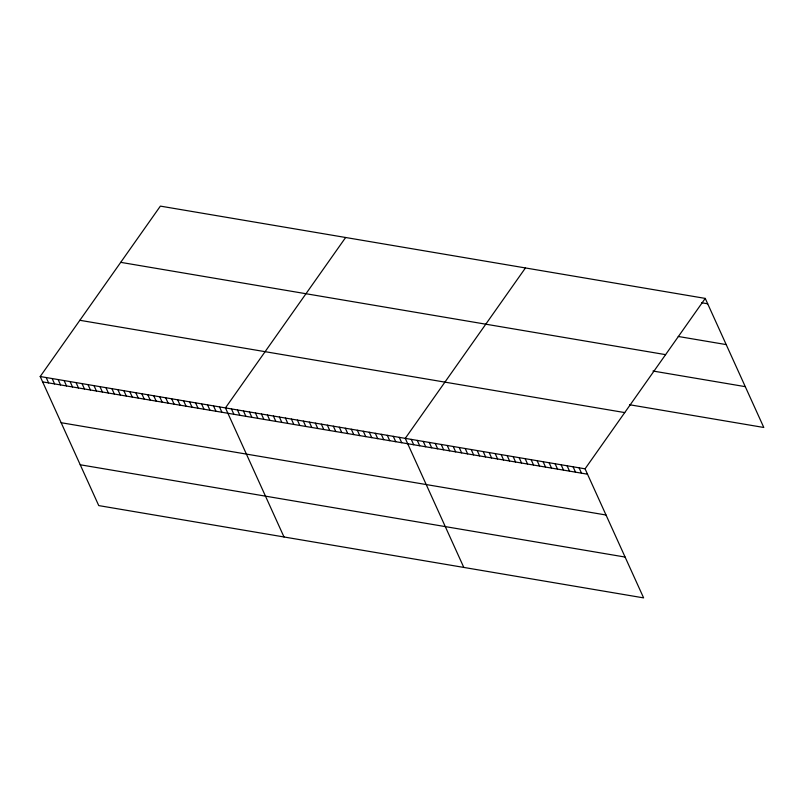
<?xml version="1.0" encoding="UTF-8"?>
<svg xmlns="http://www.w3.org/2000/svg" width="804" height="804" viewBox="0 0 804 804"><rect width="100%" height="100%" fill="white"/><g stroke="black" fill="none" stroke-linecap="round" stroke-linejoin="round"><path stroke-width="1.21" d="M40.2 376.523L585.071 468.822L643.622 597.885L98.751 505.595L40.2 376.523L160.378 206.115L705.249 298.405L763.8 427.477L629.542 404.734M345.64 237.492L225.452 407.899L284.003 536.971M525.444 267.953L405.266 438.361L463.807 567.433M585.071 468.822L705.249 298.405M701.691 302.766L707.691 303.781M678.254 336.474L726.203 344.594M120.721 262.345L665.591 354.644M652.979 371.026L745.288 386.654M79.857 320.293L624.728 412.583M42.632 381.89L587.503 474.189M61.154 422.713L606.025 515.012M80.229 464.772L625.1 557.061M579.081 467.807L581.513 473.174M573.081 466.792L575.523 472.159M567.091 465.777L569.523 471.144M561.102 464.762L563.534 470.129M555.102 463.747L557.534 469.114M549.112 462.732L551.544 468.099M543.112 461.707L545.554 467.084M537.122 460.692L539.554 466.069M531.132 459.677L533.565 465.054M525.133 458.662L527.575 464.039M519.143 457.647L521.575 463.024M513.153 456.632L515.585 462.009M507.153 455.617L509.585 460.993M501.163 454.602L503.595 459.978M495.163 453.587L497.606 458.963M489.174 452.572L491.606 457.948M483.184 451.557L485.616 456.933M477.184 450.541L479.626 455.918M471.194 449.526L473.626 454.903M465.194 448.511L467.637 453.888M459.205 447.496L461.637 452.863M453.215 446.481L455.647 451.848M447.215 445.466L449.657 450.833M441.225 444.451L443.657 449.818M435.235 443.436L437.667 448.803M429.236 442.421L431.678 447.788M423.246 441.406L425.678 446.773M417.246 440.391L419.688 445.758M411.256 439.376L413.688 444.743M399.266 437.346L401.709 442.713M393.277 436.331L395.709 441.697M387.287 435.316L389.719 440.682M381.287 434.301L383.729 439.667M375.297 433.286L377.729 438.652M369.297 432.271L371.739 437.637M363.307 431.256L365.74 436.622M357.318 430.24L359.75 435.607M351.318 429.225L353.76 434.592M345.328 428.21L347.76 433.577M339.338 427.195L341.77 432.562M333.338 426.18L335.781 431.547M327.349 425.165L329.781 430.532M321.349 424.15L323.791 429.517M315.359 423.135L317.791 428.502M309.369 422.12L311.801 427.487M303.369 421.105L305.811 426.472M297.379 420.09L299.812 425.457M291.39 419.075L293.822 424.442M285.39 418.06L287.832 423.427M279.4 417.045L281.832 422.412M273.4 416.03L275.842 421.396M267.41 415.015L269.842 420.381M261.421 414L263.853 419.366M255.421 412.985L257.863 418.351M249.431 411.97L251.863 417.336M243.441 410.955L245.873 416.321M237.441 409.939L239.883 415.306M231.451 408.914L233.884 414.291M219.482 406.894L221.914 412.261M213.502 405.879L215.944 411.246M207.532 404.864L209.965 410.241M201.553 403.859L203.985 409.226M195.573 402.844L198.015 408.211M189.603 401.829L192.035 407.196M183.624 400.814L186.056 406.191M177.644 399.809L180.086 405.176M171.674 398.794L174.106 404.161M165.694 397.779L168.136 403.156M159.725 396.774L162.157 402.141M153.745 395.759L156.177 401.126M147.765 394.744L150.207 400.111M141.795 393.729L144.228 399.106M135.816 392.724L138.248 398.091M129.836 391.709L132.278 397.075M123.866 390.694L126.298 396.06M117.886 389.679L120.329 395.055M111.917 388.674L114.349 394.04M105.937 387.659L108.369 393.025M99.957 386.644L102.399 392.02M93.988 385.639L96.42 391.005M88.008 384.624L90.44 389.99M82.028 383.608L84.47 388.975M76.058 382.593L78.49 387.97M70.079 381.588L72.511 386.955M64.109 380.573L66.541 385.94M58.129 379.558L60.561 384.925M52.149 378.553L54.592 383.92M46.18 377.538L48.612 382.905"/></g></svg>
